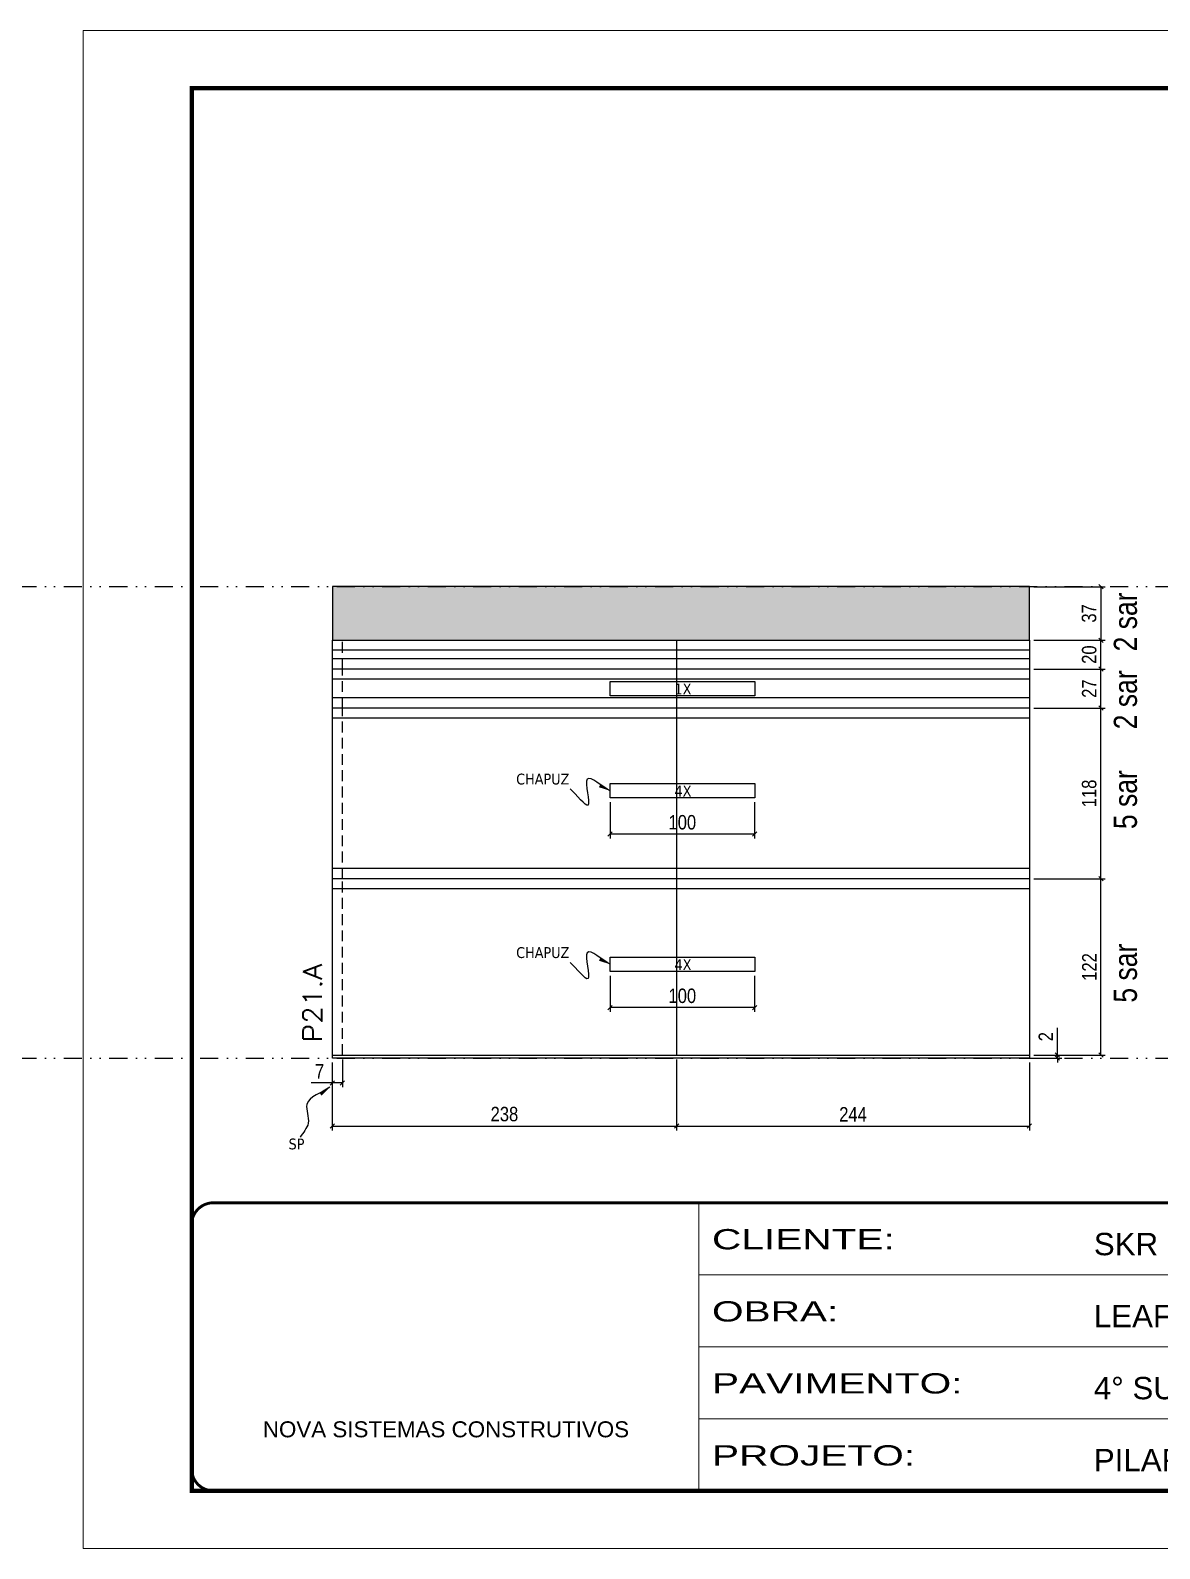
# Model space of a CAD drawing. Header units: millimetres. Extents: x 13777 to 27878, y -21631 to 6985.
# Drawn here: x 19132 to 19913, y -3254 to -2204 of the extents above; entities that cross this region are included whole.
import ezdxf

# ---------------------------------------------------------------- set-up
doc = ezdxf.new("R2010")
doc.units = ezdxf.units.MM
for name, pattern in [('CONTINUO', [0]), ('DASHED', [0.75, 0.5, -0.25]), ('DIVIDE2', [0.625, 0.25, -0.125, 0, -0.125, 0, -0.125]), ('HIDDEN', [0.375, 0.25, -0.125])]:
    doc.linetypes.add(name, pattern=pattern)
for name, color, linetype in [('COTA', 241, 'Continuous'), ('NOMENCLATURA', 7, 'Continuous'), ('Nível', 160, 'Continuous'), ('Painéis', 200, 'Continuous'), ('SARR_2.2x10', 60, 'Continuous'), ('SARR_2.2x7', 40, 'Continuous'), ('Sarrafo de Pressão', 42, 'HIDDEN'), ('texto', 7, 'Continuous')]:
    doc.layers.add(name, color=color, linetype=linetype)
for name, color, linetype, lineweight in [('Folhas', 255, 'Continuous', 9), ('SARRAFO DE PRESSAO', 251, 'DASHED', 9), ('Texto Seção', 7, 'Continuous', 15)]:
    doc.layers.add(name, color=color, linetype=linetype, lineweight=lineweight)
doc.styles.add('ARIAL', font='arial.ttf')
doc.styles.add('ARIAL_NARROW', font='ARIALN.TTF', dxfattribs={"height": 0.2})
doc.styles.add('COTA TECNICA', font='techl___.ttf', dxfattribs={"height": 10})
doc.styles.add('COTA TECNICA-50', font='techl___.ttf', dxfattribs={"height": 10})
doc.styles.add('REGUA-120', font='ROMANS.shx', dxfattribs={"height": 15})
doc.styles.get("Standard").update_dxf_attribs({"font": 'arial.ttf'})
doc.styles.add('Tecnologia', font='')
doc.styles.get('Tecnologia').set_extended_font_data('Forgotten Futurist')
doc.dimstyles.new('COTA PAINEL-50', dxfattribs={"dimtxt": 10, "dimasz": 3, "dimexe": 3, "dimexo": 3, "dimgap": 3, "dimtad": 1, "dimdec": 1, "dimzin": 12, "dimdsep": 46, "dimtxsty": 'COTA TECNICA-50', "dimblk1": 'OBLIQUE', "dimblk2": 'OBLIQUE', "dimsah": 1, "dimcen": 0.9, "dimclrd": 4, "dimclre": 4, "dimclrt": 240, "dimadec": 1, "dimazin": 3, "dimtfac": 1, "dimtdec": 1, "dimtmove": 0, "dimatfit": 3, "dimfxl": 1, "dimtolj": 1, "dimtzin": 12, "dimarcsym": 0})
doc.dimstyles.new('PAINEL', dxfattribs={"dimtxt": 10, "dimasz": 3, "dimexe": 3, "dimexo": 3, "dimgap": 3, "dimtad": 1, "dimdec": 1, "dimzin": 12, "dimdsep": 46, "dimtxsty": 'COTA TECNICA', "dimblk1": 'OBLIQUE', "dimblk2": 'OBLIQUE', "dimsah": 1, "dimcen": 0.9, "dimclrd": 4, "dimclre": 4, "dimclrt": 240, "dimadec": 1, "dimazin": 3, "dimtfac": 1, "dimtdec": 1, "dimtmove": 0, "dimatfit": 3, "dimfxl": 1, "dimtolj": 1, "dimtzin": 12, "dimarcsym": 0})
doc.dimstyles.get("Standard").update_dxf_attribs({"dimtxt": 0.18, "dimasz": 0.18, "dimexe": 0.18, "dimexo": 0.0625, "dimgap": 0.09, "dimtad": 0, "dimtih": 1, "dimtoh": 1, "dimdec": 4, "dimzin": 0, "dimdsep": 46, "dimtxsty": 'Standard', "dimcen": 0.09, "dimadec": 0, "dimazin": 0, "dimtfac": 1, "dimtdec": 4, "dimtofl": 0, "dimtmove": 0, "dimatfit": 3, "dimfxl": 1, "dimtolj": 1, "dimtzin": 0, "dimarcsym": 0})

# ---------------------------------------------------------------- blocks, each defined once
blk = doc.blocks.new('9999999999')
at = {"color": 30, "linetype": 'CONTINUO'}
for p, q in [((98564.6, 34230.2), (98564.6, 34429.4)), ((98564.6, 34379.6), (99584, 34379.6)), ((98564.6, 34329.8), (99488, 34329.8)), ((99584, 34329.8), (99488, 34329.8)), ((99488, 34329.8), (99488, 34230.2)), ((98564.6, 34280), (99488, 34280))]:
    blk.add_line(p, q, dxfattribs=at)
at = {"color": 30, "linetype": 'CONTINUO', "const_width": 2}
blk.add_lwpolyline([(99584, 34230.2), (99584, 34414.4, 0.414214), (99569, 34429.4), (98229, 34429.4, 0.414214), (98214, 34414.4), (98214, 34245.2, 0.414214), (98229, 34230.2), (99584, 34230.2)], format="xyb", dxfattribs=at)
at = {"layer": 'Folhas'}
blk.add_lwpolyline([(98139, 34190.2), (99624, 34190.2), (99624, 35240.2), (98139, 35240.2)], close=True, dxfattribs=at)
at = {"layer": 'Folhas', "color": 30, "const_width": 3}
blk.add_lwpolyline([(98214, 34230.2), (99584, 34230.2), (99584, 35200.2), (98214, 35200.2)], close=True, dxfattribs=at)
at = {"color": 7, "linetype": 'Continuous', "ltscale": 5, "style": 'ARIAL'}
for s, height, p in [('SKR', 15.48, (98837.7, 34393.1)), ('LEAF LOEFGREN', 15.483, (98837.7, 34343.3)), ('4° SUBSOLO', 15.48, (98837.7, 34293.5)), ('NOVA SISTEMAS CONSTRUTIVOS', 11.059, (98263.2, 34267.2)), ('PILARES', 15.48, (98837.7, 34243.7))]:
    blk.add_text(s, height=height, dxfattribs=at).set_placement(p)
at = {"layer": 'Folhas', "color": 7, "style": 'Tecnologia', "width": 1.5}
for s, p in [('CLIENTE:', (98573.7, 34397.2)), ('OBRA:', (98573.7, 34347.3)), ('PAVIMENTO:', (98573.7, 34297.5)), ('PROJETO:', (98573.7, 34247.7))]:
    blk.add_text(s, height=14, dxfattribs=at).set_placement(p)
blk = doc.blocks.new('_Oblique')
at = {"color": 0, "linetype": 'ByBlock', "lineweight": -2}
blk.add_line((-0.5, -0.5), (0.5, 0.5), dxfattribs=at)
blk = doc.blocks.new('*D890')
at = {"layer": 'COTA', "color": 4, "lineweight": -2, "transparency": 16777216}
for p, q in [((19340.7, -2917.6), (19340.7, -2934.8)), ((19347.7, -2915.6), (19347.7, -2934.8)), ((19340.7, -2931.8), (19326, -2931.8)), ((19347.7, -2931.8), (19340.7, -2931.8))]:
    blk.add_line(p, q, dxfattribs=at)
at = {"layer": 'Defpoints', "color": 0, "transparency": 16777216}
for p in [(19340.7, -2914.6), (19347.7, -2912.6), (19340.7, -2931.8)]:
    blk.add_point(p, dxfattribs=at)
at = {"layer": 'COTA', "color": 4, "lineweight": -2, "transparency": 16777216, "xscale": 3, "yscale": 3, "zscale": 3, "rotation": 180}
blk.add_blockref('_Oblique', (19340.7, -2931.8), dxfattribs=at)
at = {"layer": 'COTA', "color": 4, "lineweight": -2, "transparency": 16777216, "xscale": 3, "yscale": 3, "zscale": 3}
blk.add_blockref('_Oblique', (19347.7, -2931.8), dxfattribs=at)
at = {"layer": 'COTA', "color": 240, "transparency": 16777216, "insert": (19331.9, -2923.8), "char_height": 10, "attachment_point": 5, "style": 'COTA TECNICA-50'}
blk.add_mtext('\\A1;7', dxfattribs=at)
blk = doc.blocks.new('*D891')
at = {"layer": 'COTA', "color": 4, "lineweight": -2, "transparency": 16777216}
for p, q in [((19842, -2912.6), (19842, -2893.8)), ((19825.7, -2912.6), (19845, -2912.6)), ((19825.7, -2914.6), (19845, -2914.6)), ((19842, -2914.6), (19842, -2912.6)), ((19842, -2914.6), (19842, -2917.6))]:
    blk.add_line(p, q, dxfattribs=at)
at = {"layer": 'Defpoints', "color": 0, "transparency": 16777216}
for p in [(19822.7, -2912.6), (19822.7, -2914.6), (19842, -2914.6)]:
    blk.add_point(p, dxfattribs=at)
at = {"layer": 'COTA', "color": 4, "lineweight": -2, "transparency": 16777216, "xscale": 3, "yscale": 3, "zscale": 3}
for p, rotation in [((19842, -2912.6), 270), ((19842, -2914.6), 90)]:
    blk.add_blockref('_Oblique', p, dxfattribs=dict(at, rotation=rotation))
at = {"layer": 'COTA', "color": 240, "transparency": 16777216, "insert": (19834, -2899.8), "char_height": 10, "attachment_point": 5, "rotation": 90, "style": 'COTA TECNICA-50'}
blk.add_mtext('\\A1;2', dxfattribs=at)
blk = doc.blocks.new('*D892')
at = {"layer": 'COTA', "color": 4, "lineweight": -2, "transparency": 16777216}
for p, q in [((19825.7, -2672.6), (19875.1, -2672.6)), ((19872.1, -2790.6), (19872.1, -2672.6)), ((19825.7, -2790.6), (19875.1, -2790.6))]:
    blk.add_line(p, q, dxfattribs=at)
at = {"layer": 'Defpoints', "color": 0, "transparency": 16777216}
for p in [(19822.7, -2672.6), (19872.1, -2672.6), (19822.7, -2790.6)]:
    blk.add_point(p, dxfattribs=at)
at = {"layer": 'COTA', "color": 4, "lineweight": -2, "transparency": 16777216, "xscale": 3, "yscale": 3, "zscale": 3}
for p, rotation in [((19872.1, -2672.6), 90), ((19872.1, -2790.6), 270)]:
    blk.add_blockref('_Oblique', p, dxfattribs=dict(at, rotation=rotation))
at = {"layer": 'COTA', "color": 240, "transparency": 16777216, "insert": (19864, -2731.6), "char_height": 10, "attachment_point": 5, "rotation": 90, "style": 'COTA TECNICA-50'}
blk.add_mtext('\\A1;118', dxfattribs=at)
blk = doc.blocks.new('*D896')
at = {"layer": 'COTA', "color": 4, "lineweight": -2, "transparency": 16777216}
for p, q in [((19825.7, -2790.6), (19875.1, -2790.6)), ((19872.1, -2912.6), (19872.1, -2790.6)), ((19825.7, -2912.6), (19875.1, -2912.6))]:
    blk.add_line(p, q, dxfattribs=at)
at = {"layer": 'Defpoints', "color": 0, "transparency": 16777216}
for p in [(19822.7, -2790.6), (19872.1, -2790.6), (19822.7, -2912.6)]:
    blk.add_point(p, dxfattribs=at)
at = {"layer": 'COTA', "color": 4, "lineweight": -2, "transparency": 16777216, "xscale": 3, "yscale": 3, "zscale": 3}
for p, rotation in [((19872.1, -2790.6), 90), ((19872.1, -2912.6), 270)]:
    blk.add_blockref('_Oblique', p, dxfattribs=dict(at, rotation=rotation))
at = {"layer": 'COTA', "color": 240, "transparency": 16777216, "insert": (19864.1, -2851.6), "char_height": 10, "attachment_point": 5, "rotation": 90, "style": 'COTA TECNICA'}
blk.add_mtext('\\A1;122', dxfattribs=at)
blk = doc.blocks.new('*D898')
at = {"layer": 'COTA', "color": 4, "lineweight": -2, "transparency": 16777216}
for p, q in [((19825.7, -2588.6), (19875.1, -2588.6)), ((19872.1, -2588.6), (19872.1, -2625.6)), ((19825.7, -2625.6), (19875.1, -2625.6))]:
    blk.add_line(p, q, dxfattribs=at)
at = {"layer": 'Defpoints', "color": 0, "transparency": 16777216}
for p in [(19822.7, -2588.6), (19822.7, -2625.6), (19872.1, -2625.6)]:
    blk.add_point(p, dxfattribs=at)
at = {"layer": 'COTA', "color": 4, "lineweight": -2, "transparency": 16777216, "xscale": 3, "yscale": 3, "zscale": 3}
for p, rotation in [((19872.1, -2588.6), 90), ((19872.1, -2625.6), 270)]:
    blk.add_blockref('_Oblique', p, dxfattribs=dict(at, rotation=rotation))
at = {"layer": 'COTA', "color": 240, "transparency": 16777216, "insert": (19863.9, -2607.1), "char_height": 10, "attachment_point": 5, "rotation": 90, "style": 'COTA TECNICA'}
blk.add_mtext('\\A1;37', dxfattribs=at)
blk = doc.blocks.new('*D893')
at = {"layer": 'COTA', "color": 4, "lineweight": -2, "transparency": 16777216}
for p, q in [((19825.7, -2645.6), (19875.1, -2645.6)), ((19872.1, -2672.6), (19872.1, -2645.6)), ((19825.7, -2672.6), (19875.1, -2672.6))]:
    blk.add_line(p, q, dxfattribs=at)
at = {"layer": 'Defpoints', "color": 0, "transparency": 16777216}
for p in [(19822.7, -2645.6), (19872.1, -2645.6), (19822.7, -2672.6)]:
    blk.add_point(p, dxfattribs=at)
at = {"layer": 'COTA', "color": 4, "lineweight": -2, "transparency": 16777216, "xscale": 3, "yscale": 3, "zscale": 3}
for p, rotation in [((19872.1, -2645.6), 90), ((19872.1, -2672.6), 270)]:
    blk.add_blockref('_Oblique', p, dxfattribs=dict(at, rotation=rotation))
at = {"layer": 'COTA', "color": 240, "transparency": 16777216, "insert": (19864, -2659.1), "char_height": 10, "attachment_point": 5, "rotation": 90, "style": 'COTA TECNICA'}
blk.add_mtext('\\A1;27', dxfattribs=at)
blk = doc.blocks.new('*D894')
at = {"layer": 'COTA', "color": 4, "lineweight": -2, "transparency": 16777216}
for p, q in [((19825.7, -2625.6), (19875.1, -2625.6)), ((19872.1, -2645.6), (19872.1, -2625.6)), ((19825.7, -2645.6), (19875.1, -2645.6))]:
    blk.add_line(p, q, dxfattribs=at)
at = {"layer": 'Defpoints', "color": 0, "transparency": 16777216}
for p in [(19822.7, -2625.6), (19872.1, -2625.6), (19822.7, -2645.6)]:
    blk.add_point(p, dxfattribs=at)
at = {"layer": 'COTA', "color": 4, "lineweight": -2, "transparency": 16777216, "xscale": 3, "yscale": 3, "zscale": 3}
for p, rotation in [((19872.1, -2625.6), 90), ((19872.1, -2645.6), 270)]:
    blk.add_blockref('_Oblique', p, dxfattribs=dict(at, rotation=rotation))
at = {"layer": 'COTA', "color": 240, "transparency": 16777216, "insert": (19864, -2635.6), "char_height": 10, "attachment_point": 5, "rotation": 90, "style": 'COTA TECNICA'}
blk.add_mtext('\\A1;20', dxfattribs=at)
blk = doc.blocks.new('*D895')
at = {"layer": 'COTA', "color": 4, "linetype": 'ByBlock', "lineweight": -2, "transparency": 16777216}
for p, q in [((19532.7, -2857.7), (19532.7, -2882.7)), ((19632.7, -2857.7), (19632.7, -2882.7)), ((19632.7, -2879.7), (19532.7, -2879.7))]:
    blk.add_line(p, q, dxfattribs=at)
at = {"layer": 'Defpoints', "color": 0, "linetype": 'ByBlock', "transparency": 16777216}
for p in [(19532.7, -2854.7), (19632.7, -2854.7), (19532.7, -2879.7)]:
    blk.add_point(p, dxfattribs=at)
at = {"layer": 'COTA', "color": 4, "linetype": 'ByBlock', "lineweight": -2, "transparency": 16777216, "xscale": 3, "yscale": 3, "zscale": 3, "rotation": 180}
blk.add_blockref('_Oblique', (19532.7, -2879.7), dxfattribs=at)
at = {"layer": 'COTA', "color": 4, "linetype": 'ByBlock', "lineweight": -2, "transparency": 16777216, "xscale": 3, "yscale": 3, "zscale": 3}
blk.add_blockref('_Oblique', (19632.7, -2879.7), dxfattribs=at)
at = {"layer": 'COTA', "color": 240, "linetype": 'ByBlock', "transparency": 16777216, "insert": (19582.7, -2871.6), "char_height": 10, "attachment_point": 5, "style": 'COTA TECNICA'}
blk.add_mtext('\\A1;100', dxfattribs=at)
blk = doc.blocks.new('*D897')
at = {"layer": 'COTA', "color": 4, "linetype": 'ByBlock', "lineweight": -2, "transparency": 16777216}
for p, q in [((19532.7, -2737.7), (19532.7, -2762.7)), ((19632.7, -2737.7), (19632.7, -2762.7)), ((19632.7, -2759.7), (19532.7, -2759.7))]:
    blk.add_line(p, q, dxfattribs=at)
at = {"layer": 'Defpoints', "color": 0, "linetype": 'ByBlock', "transparency": 16777216}
for p in [(19532.7, -2734.7), (19632.7, -2734.7), (19532.7, -2759.7)]:
    blk.add_point(p, dxfattribs=at)
at = {"layer": 'COTA', "color": 4, "linetype": 'ByBlock', "lineweight": -2, "transparency": 16777216, "xscale": 3, "yscale": 3, "zscale": 3, "rotation": 180}
blk.add_blockref('_Oblique', (19532.7, -2759.7), dxfattribs=at)
at = {"layer": 'COTA', "color": 4, "linetype": 'ByBlock', "lineweight": -2, "transparency": 16777216, "xscale": 3, "yscale": 3, "zscale": 3}
blk.add_blockref('_Oblique', (19632.7, -2759.7), dxfattribs=at)
at = {"layer": 'COTA', "color": 240, "linetype": 'ByBlock', "transparency": 16777216, "insert": (19582.7, -2751.6), "char_height": 10, "attachment_point": 5, "style": 'COTA TECNICA'}
blk.add_mtext('\\A1;100', dxfattribs=at)
blk = doc.blocks.new('*D899')
at = {"layer": 'COTA', "color": 4, "lineweight": -2, "transparency": 16777216}
for p, q in [((19340.7, -2917.6), (19340.7, -2964.6)), ((19578.7, -2915.6), (19578.7, -2964.6)), ((19340.7, -2961.6), (19578.7, -2961.6))]:
    blk.add_line(p, q, dxfattribs=at)
at = {"layer": 'Defpoints', "color": 0, "transparency": 16777216}
for p in [(19340.7, -2914.6), (19578.7, -2912.6), (19578.7, -2961.6)]:
    blk.add_point(p, dxfattribs=at)
at = {"layer": 'COTA', "color": 4, "lineweight": -2, "transparency": 16777216, "xscale": 3, "yscale": 3, "zscale": 3, "rotation": 180}
blk.add_blockref('_Oblique', (19340.7, -2961.6), dxfattribs=at)
at = {"layer": 'COTA', "color": 4, "lineweight": -2, "transparency": 16777216, "xscale": 3, "yscale": 3, "zscale": 3}
blk.add_blockref('_Oblique', (19578.7, -2961.6), dxfattribs=at)
at = {"layer": 'COTA', "color": 240, "transparency": 16777216, "insert": (19459.7, -2953.4), "char_height": 10, "attachment_point": 5, "style": 'COTA TECNICA'}
blk.add_mtext('\\A1;238', dxfattribs=at)
blk = doc.blocks.new('*D900')
at = {"layer": 'COTA', "color": 4, "lineweight": -2, "transparency": 16777216}
for p, q in [((19578.7, -2915.6), (19578.7, -2964.6)), ((19822.7, -2917.6), (19822.7, -2964.6)), ((19578.7, -2961.6), (19822.7, -2961.6))]:
    blk.add_line(p, q, dxfattribs=at)
at = {"layer": 'Defpoints', "color": 0, "transparency": 16777216}
for p in [(19578.7, -2912.6), (19822.7, -2914.6), (19822.7, -2961.6)]:
    blk.add_point(p, dxfattribs=at)
at = {"layer": 'COTA', "color": 4, "lineweight": -2, "transparency": 16777216, "xscale": 3, "yscale": 3, "zscale": 3, "rotation": 180}
blk.add_blockref('_Oblique', (19578.7, -2961.6), dxfattribs=at)
at = {"layer": 'COTA', "color": 4, "lineweight": -2, "transparency": 16777216, "xscale": 3, "yscale": 3, "zscale": 3}
blk.add_blockref('_Oblique', (19822.7, -2961.6), dxfattribs=at)
at = {"layer": 'COTA', "color": 240, "transparency": 16777216, "insert": (19700.7, -2953.5), "char_height": 10, "attachment_point": 5, "style": 'COTA TECNICA'}
blk.add_mtext('\\A1;244', dxfattribs=at)

msp = doc.modelspace()

# ---------------------------------------------------------------- hatches: boundary and pattern name
at = {"layer": 'COTA'}
h = msp.add_hatch(dxfattribs=at)
h.set_pattern_fill('AR-CONC', color=256, scale=0.03)
h.set_pattern_definition([(50, (1402.3795, -1158.575), (5.4655401, -0.4781726), [0.5715, -6.2865]), (355, (1402.3795, -1158.575), (-1.0573026, 5.7317054), [0.4572, -5.0292175]), (100.451445, (1402.835, -1158.615), (4.4082374, 5.2535326), [0.4857003, -5.3427073]), (46.1842, (1402.3795, -1157.051), (8.1323712, -1.2612698), [0.85725, -9.42975]), (96.63556, (1403.057, -1157.156), (7.122124, 7.4227837), [0.7285507, -8.0140682]), (351.18415, (1402.3795, -1157.051), (7.122124, 7.4227837), [0.685799, -7.543792]), (21, (1403.1415, -1157.432), (4.5484317, -3.067956), [0.5715, -6.2865]), (326, (1403.1415, -1157.432), (1.8540609, 5.525639), [0.4572, -5.0292]), (71.451445, (1403.5205, -1157.688), (6.4024926, 2.457683), [0.4857003, -5.3426981]), (37.5, (1402.3795, -1158.5751), (0.0926581, 2.53665117), [0, -4.96824, 0, -5.1054, 0, -5.04825]), (7.5, (1402.3795, -1158.575), (2.00458988, 3.00541724), [0, -2.91084, 0, -4.85394, 0, -1.92405]), (327.5, (1400.6802, -1158.5751), (4.06771786, -0.17186232), [0, -1.905, 0, -5.9436, 0, -7.8867]), (317.5, (1399.9182, -1158.575), (4.44387544, 0.7627947), [0, -2.4765, 0, -3.94716, 0, -5.6007])])
h.paths.add_polyline_path([(19340.75, -2588.59), (19340.75, -2625.59), (19822.75, -2625.59), (19822.75, -2588.59)])

# ---------------------------------------------------------------- linework, layer by layer
msp.add_lwpolyline([(19340.75, -2625.59), (19822.75, -2625.59), (19822.75, -2588.59), (19340.75, -2588.59)], close=True, dxfattribs=at)
at = {"layer": 'Nível', "color": 4, "linetype": 'DIVIDE2', "ltscale": 50}
for p, q in [((13777.11, -2588.59), (21531.15, -2588.59)), ((13777.11, -2914.59), (21531.15, -2914.59))]:
    msp.add_line(p, q, dxfattribs=at)
at = {"layer": 'Painéis'}
for p, q in [((19340.75, -2912.59), (19340.75, -2625.59)), ((19340.75, -2625.59), (19822.75, -2625.59)), ((19578.75, -2625.59), (19578.75, -2912.59)), ((19822.75, -2625.59), (19822.75, -2912.59)), ((19822.75, -2645.59), (19340.75, -2645.59)), ((19822.75, -2672.59), (19340.75, -2672.59)), ((19822.75, -2790.59), (19340.75, -2790.59))]:
    msp.add_line(p, q, dxfattribs=at)
msp.add_lwpolyline([(19340.75, -2912.59), (19822.75, -2912.59), (19822.75, -2914.59), (19340.75, -2914.59)], close=True, dxfattribs=at)
at = {"layer": 'SARR_2.2x10'}
for points in [[(19532.75, -2654.09), (19632.75, -2654.09), (19632.75, -2664.09), (19532.75, -2664.09)], [(19532.75, -2724.75), (19632.75, -2724.75), (19632.75, -2734.75), (19532.75, -2734.75)], [(19532.75, -2844.75), (19632.75, -2844.75), (19632.75, -2854.75), (19532.75, -2854.75)]]:
    msp.add_lwpolyline(points, close=True, dxfattribs=at)
at = {"layer": 'SARR_2.2x7'}
for p, q in [((19578.75, -2632.59), (19340.75, -2632.59)), ((19822.75, -2632.59), (19578.75, -2632.59)), ((19578.75, -2638.59), (19340.75, -2638.59)), ((19822.75, -2638.59), (19578.75, -2638.59)), ((19578.75, -2652.59), (19340.75, -2652.59)), ((19822.75, -2652.59), (19578.75, -2652.59)), ((19578.75, -2665.59), (19340.75, -2665.59)), ((19822.75, -2665.59), (19578.75, -2665.59)), ((19578.75, -2679.59), (19340.75, -2679.59)), ((19822.75, -2679.59), (19578.75, -2679.59)), ((19578.75, -2783.59), (19340.75, -2783.59)), ((19822.75, -2783.59), (19578.75, -2783.59)), ((19578.75, -2797.59), (19340.75, -2797.59)), ((19822.75, -2797.59), (19578.75, -2797.59))]:
    msp.add_line(p, q, dxfattribs=at)
at = {"layer": 'Sarrafo de Pressão', "ltscale": 30}
for p, q in [((19347.75, -2645.59), (19347.75, -2625.59)), ((19347.75, -2672.59), (19347.75, -2645.59)), ((19347.75, -2790.59), (19347.75, -2672.59)), ((19347.75, -2912.59), (19347.75, -2790.59))]:
    msp.add_line(p, q, dxfattribs=at)

# ---------------------------------------------------------------- block references
at = {"layer": 'SARRAFO DE PRESSAO', "color": 6, "linetype": 'ByBlock'}
msp.add_blockref('9999999999', (-78970.51, -37444.08), dxfattribs=at)

# ---------------------------------------------------------------- texts
at = {"layer": 'NOMENCLATURA', "style": 'ARIAL_NARROW'}
for s, p in [('2 sar', (19896.99, -2633.36)), ('2 sar', (19896.99, -2687.24)), ('5 sar', (19896.99, -2756.27)), ('5 sar', (19896.99, -2876.27))]:
    msp.add_text(s, height=16, rotation=90, dxfattribs=at).set_placement(p)
at = {"layer": 'texto', "color": 0, "char_height": 7.5, "attachment_point": 5}
for s, insert in [('{\\fTahoma|b0|i0|c0|p34;\\C4;1X}', (19583.14, -2659.38)), ('{\\fTahoma|b0|i0|c0|p34;\\C4;CHAPUZ}', (19486.2, -2721.73)), ('{\\fTahoma|b0|i0|c0|p34;\\C4;4X}', (19583.14, -2730.04)), ('{\\fTahoma|b0|i0|c0|p34;\\C4;CHAPUZ}', (19486.2, -2841.73)), ('{\\fTahoma|b0|i0|c0|p34;\\C4;4X}', (19583.14, -2850.04)), ('{\\fTahoma|b0|i0|c0|p34;\\C4;SP}', (19315.97, -2974.08))]:
    msp.add_mtext(s, dxfattribs=dict(at, insert=insert))
at = {"layer": 'Texto Seção', "style": 'REGUA-120', "width": 1.1}
msp.add_text('P21.A', height=13, rotation=90, dxfattribs=at).set_placement((19333.5, -2903.83))

# ---------------------------------------------------------------- dimensions: what is measured, and where the dimension line sits
at = {"layer": 'COTA'}
for base, p1, p2, angle, dimstyle, picture, middle in [((19872.12, -2625.59), (19822.75, -2588.59), (19822.75, -2625.59), 90, 'PAINEL', '*D898', (19863.9, -2607.09)), ((19872.12, -2645.59), (19822.75, -2672.59), (19822.75, -2645.59), 90, 'PAINEL', '*D893', (19864.04, -2659.09)), ((19872.12, -2672.59), (19822.75, -2790.59), (19822.75, -2672.59), 90, 'COTA PAINEL-50', '*D892', (19864.02, -2731.59)), ((19872.12, -2790.59), (19822.75, -2912.59), (19822.75, -2790.59), 90, 'PAINEL', '*D896', (19864.06, -2851.59)), ((19340.75, -2931.83), (19347.75, -2912.59), (19340.75, -2914.59), 180, 'COTA PAINEL-50', '*D890', (19331.88, -2923.76))]:
    dim = msp.add_linear_dim(base=base, p1=p1, p2=p2, angle=angle, dimstyle=dimstyle, dxfattribs=at)
    dim.commit()
    dim.dimension.update_dxf_attribs({"geometry": picture, "text_midpoint": middle})
dim = msp.add_linear_dim(base=(19872.12, -2625.59), p1=(19822.75, -2645.59), p2=(19822.75, -2625.59), angle=90, dimstyle='PAINEL', override={"dimtmove": 1}, dxfattribs=at)
dim.commit()
dim.dimension.update_dxf_attribs({"geometry": '*D894', "text_midpoint": (19872.12, -2635.59), "dimtype": 160})
at = {"layer": 'COTA', "linetype": 'ByBlock'}
for base, p1, p2, picture, middle in [((19532.75, -2759.67), (19632.75, -2734.75), (19532.75, -2734.75), '*D897', (19582.75, -2751.57)), ((19532.75, -2879.67), (19632.75, -2854.75), (19532.75, -2854.75), '*D895', (19582.75, -2871.57))]:
    dim = msp.add_linear_dim(base=base, p1=p1, p2=p2, dimstyle='PAINEL', dxfattribs=at)
    dim.commit()
    dim.dimension.update_dxf_attribs({"geometry": picture, "text_midpoint": middle})
at = {"layer": 'COTA'}
dim = msp.add_linear_dim(base=(19842.01, -2914.59), p1=(19822.75, -2912.59), p2=(19822.75, -2914.59), angle=90, dimstyle='COTA PAINEL-50', dxfattribs=at)
dim.commit()
dim.dimension.update_dxf_attribs({"geometry": '*D891', "text_midpoint": (19842.01, -2899.84), "dimtype": 160})
dim = msp.add_linear_dim(base=(19578.75, -2961.62), p1=(19340.75, -2914.59), p2=(19578.75, -2912.59), dimstyle='PAINEL', dxfattribs=at)
dim.commit()
dim.dimension.update_dxf_attribs({"geometry": '*D899', "text_midpoint": (19459.75, -2953.38)})
dim = msp.add_linear_dim(base=(19822.75, -2961.62), p1=(19578.75, -2912.59), p2=(19822.75, -2914.59), dimstyle='PAINEL', override={"dimtmove": 1}, dxfattribs=at)
dim.commit()
dim.dimension.update_dxf_attribs({"geometry": '*D900', "text_midpoint": (19700.75, -2953.55)})

# ---------------------------------------------------------------- leaders
at = {"layer": 'COTA', "path_type": 1}
for points in [[(19532.75, -2729.75), (19516.96, -2721.73), (19517.55, -2739.6), (19505.12, -2728.46)], [(19532.75, -2849.75), (19516.96, -2841.73), (19517.55, -2859.6), (19505.12, -2848.46)], [(19338.92, -2934.77), (19323.13, -2946.61), (19324.06, -2959.61), (19318.51, -2969.39)]]:
    msp.add_leader(points, dimstyle='Standard', override={"dimasz": 8}, dxfattribs=at)

doc.saveas('drawing.dxf')
